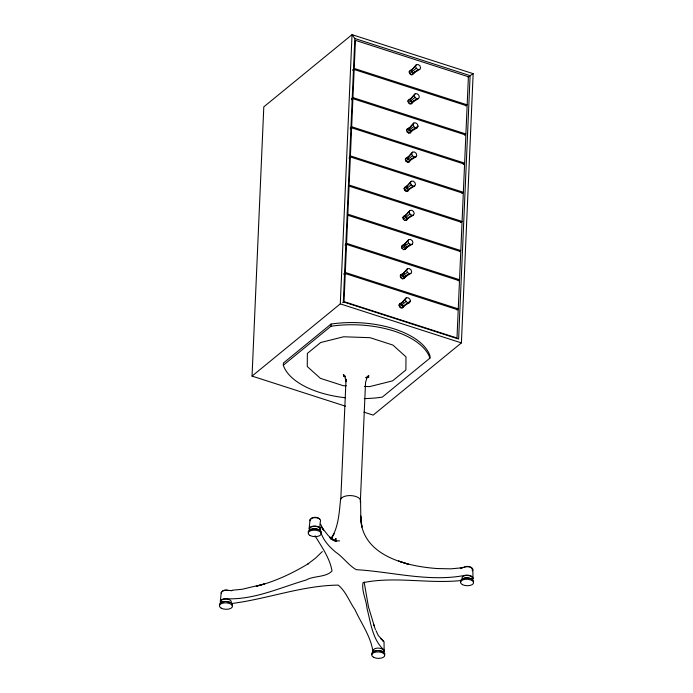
<?xml version="1.0" encoding="UTF-8"?>
<svg xmlns="http://www.w3.org/2000/svg" width="693" height="693" viewBox="0 0 693 693"><rect width="100%" height="100%" fill="white"/><g stroke="black" fill="none" stroke-linecap="round" stroke-linejoin="round"><path stroke-width="1.04" d="M345.443 406.185L252.044 376.091L263.799 106.861L352.044 34.65L473.154 73.666L461.399 342.896L373.155 415.107L363.912 412.136M345.469 397.756A74.342 36.833 2.5 0 1 283.316 365.228L283.411 363.037L331.046 324.064A74.342 36.833 2.5 0 1 430.032 355.951L429.937 358.142L382.302 397.115A74.342 36.833 2.5 0 1 364.267 398.596M283.316 365.228L330.951 326.256L331.046 324.064M252.044 376.091L340.289 303.88L352.044 34.65L354.833 38.513L470.114 75.658L473.154 73.666M344.031 301.637L345.261 273.536L458.22 309.927L456.99 338.019L344.031 301.637L342.671 302.746M343.945 273.596L345.305 272.488L346.535 244.395L459.485 280.786L458.264 308.879L456.904 309.988M345.218 244.447L346.578 243.338L347.799 215.246L460.758 251.637L459.537 279.729L458.177 280.838M350.346 156.947L349.125 185.04L462.084 221.431L463.305 193.338L350.346 156.947L348.995 158.056M351.62 127.798L350.398 155.899L463.348 192.29L464.579 164.189L351.62 127.798L350.26 128.915M350.311 127.858L351.672 126.75L352.893 98.657L465.852 135.048L464.622 163.141L463.27 164.25M351.585 98.709L352.936 97.6L354.166 69.508L467.125 105.899L465.895 133.992L464.544 135.1M352.858 69.569L354.21 68.451L355.44 40.359L468.399 76.75L467.169 104.842L465.809 105.951M340.809 498.96L346.041 379.106L346.015 381.704L344.906 376.671L343.39 374.575L345.426 376.403M460.81 250.58L462.032 222.488L349.073 186.096L347.851 214.189L460.81 250.58L459.45 251.689M354.833 38.513L343.33 301.897L458.619 339.033L470.114 75.658L468.078 77.321M220.357 601.013L221.249 592.411M309.156 528.352L310.048 519.759M335.343 541.025L335.88 538.634L335.204 541.181M335.334 541.06L335.88 538.634M409.147 71.907L409.849 70.582L412.162 69.3L416.398 64.7L418.2 64.527L419.941 65.835L420.599 67.853L419.785 69.395L414.518 72.574L412.759 74.627L411.209 74.766L409.71 73.64L409.147 71.907L411.599 70.374L416.398 64.7M412.162 69.3L411.599 70.374L412.049 71.777L413.262 72.696L414.518 72.574M407.874 101.057L408.575 99.731L410.888 98.441L415.124 93.841L416.926 93.676L418.667 94.984L419.326 97.003L418.511 98.545L413.253 101.724L411.486 103.768L409.935 103.915L408.446 102.789L407.874 101.057L410.325 99.523L415.124 93.841M410.888 98.441L410.325 99.523L410.776 100.927L411.988 101.836L413.253 101.724L413.816 100.65L412.733 101.845M411.486 103.768L412.188 102.443M406.609 130.206L407.302 128.872L409.615 127.59L413.851 122.99L415.661 122.826L417.394 124.134L418.052 126.152L417.238 127.694L411.98 130.873L410.213 132.917L408.662 133.065L407.172 131.939L406.609 130.206L409.052 128.664L413.851 122.99M410.213 132.917L410.914 131.592M405.336 159.347L406.029 158.021L408.342 156.739L412.586 152.139L414.388 151.975L416.121 153.283L416.779 155.293L415.965 156.843L410.706 160.014L408.939 162.067L407.389 162.214L405.899 161.088L405.336 159.347L407.779 157.813L412.586 152.139M408.342 156.739L407.779 157.813L408.238 159.225L409.45 160.135L410.706 160.014L411.27 158.94L408.939 162.067M404.062 188.496L404.755 187.171L407.068 185.889L411.313 181.289L413.115 181.124L414.847 182.424L415.505 184.442L414.691 185.984L409.433 189.163L407.675 191.216L406.124 191.355L404.625 190.228L404.062 188.496L406.505 186.963L411.313 181.289M407.068 185.889L406.505 186.963L406.964 188.366L408.177 189.284L409.433 189.163M407.675 191.216L409.45 188.687M402.789 217.645L403.482 216.32L405.795 215.029L410.039 210.438L411.841 210.265L413.582 211.573L414.232 213.591L413.426 215.133L408.16 218.312L406.401 220.365L404.851 220.504L403.352 219.378L402.789 217.645L405.232 216.112L410.039 210.438M405.795 215.029L405.232 216.112L405.691 217.515L406.904 218.425L408.16 218.312L408.723 217.238M406.401 220.365L408.186 217.836M401.516 246.795L402.209 245.461L404.521 244.179L408.766 239.579L410.568 239.414L412.309 240.722L412.959 242.741L412.153 244.282L406.886 247.462L405.128 249.506L403.577 249.653L402.079 248.527L401.516 246.795L403.958 245.261L408.766 239.579M405.128 249.506L407.449 246.379L406.886 247.462L405.63 247.574L403.577 249.653M400.242 275.944L400.944 274.61L403.248 273.328L407.493 268.728L409.294 268.563L411.036 269.872L411.685 271.89L410.88 273.432L405.613 276.611L403.854 278.655L402.304 278.803L400.805 277.676L400.242 275.944L402.685 274.402L407.493 268.728M403.854 278.655L406.176 275.528L405.613 276.611L404.357 276.724L402.304 278.803M398.969 305.085L399.67 303.759L401.983 302.477L406.219 297.877L408.021 297.713L409.762 299.021L410.412 301.031L409.606 302.572L404.34 305.752L402.581 307.805L401.03 307.943L399.532 306.826L398.969 305.085L401.412 303.551L406.219 297.877M402.581 307.805L404.365 305.275M331.28 538.582C338.487 526.949 339.198 512.837 340.54 499.592A10.118 5.016 2.5 0 1 352.572 495.746A10.118 5.016 2.5 0 1 360.317 502.243L365.549 382.389L367.108 377.442L368.815 375.467L366.069 377.711M330.925 539.232L333.983 533.731L331.029 538.868M413.461 73.293L415.09 71.5M411.46 130.994L412.543 129.79L411.98 130.873L410.715 130.986L408.662 133.065M411.209 74.766L417.983 69.56L419.785 69.395M409.935 103.915L416.71 98.709L418.511 98.545M407.389 162.214L414.163 157.008L415.965 156.843M406.124 191.355L412.889 186.157L414.691 185.984M404.851 220.504L411.616 215.298L413.426 215.133M401.03 307.943L407.805 302.746L409.606 302.572M322.314 551.541L315.532 558.151L307.969 563.894L308.68 563.487C292.342 573.414 274.87 581.644 256.263 586.269L264.631 583.913L242.204 589.258L232.32 590.237M415.592 66.242L416.242 68.26L409.71 73.64M414.319 95.391L414.968 97.401L408.446 102.789M413.045 124.532L413.704 126.55L407.172 131.939M411.772 153.681L412.43 155.7L405.899 161.088M410.499 182.831L411.157 184.849L404.625 190.228M409.225 211.98L409.884 213.99L403.352 219.378M407.952 241.129L408.61 243.139L402.079 248.527M406.678 270.27L407.337 272.288L400.805 277.676M405.405 299.419L406.063 301.438L399.532 306.826M352.806 70.617L354.166 69.508M351.533 99.766L352.893 98.657M345.175 245.504L346.535 244.395M343.901 274.653L345.261 273.536M461.997 193.399L463.348 192.29M460.724 222.548L462.084 221.431M416.476 127.191L418.052 126.152M417.238 127.694L415.436 127.858L410.715 130.986L409.502 130.076L409.052 128.664L409.615 127.59L410.871 127.477L407.302 128.872M412.153 244.282L410.351 244.447L405.63 247.574L404.417 246.665L403.958 245.261L404.521 244.179L405.786 244.066M410.88 273.432L409.078 273.596L404.357 276.724L403.144 275.814L402.685 274.402L403.248 273.328L404.513 273.215M408.844 302.079L410.412 301.031M366.268 377.919L368.936 376.853L365.904 377.616M464.423 567.169L460.438 568.26L464.423 567.169A5.275 2.616 2.5 0 1 471.11 567.506A5.275 2.616 2.5 0 1 472.167 570.824M231.462 603.542C267.186 599.073 302.096 585.49 338.21 585.109C345.902 591.32 349.376 601.654 354.963 609.623C361.001 622.894 370.287 635.732 372.687 650.086A5.804 2.876 2.5 0 0 373.822 652.252M460.351 567.939L450.909 568.849L437.075 568.537M402.209 245.461L403.768 245.322M400.944 274.61L402.494 274.471M403.239 302.356L401.983 302.477L401.412 303.551L401.871 304.955L403.083 305.873L404.34 305.752M399.67 303.759L401.221 303.612M460.065 580.639C427.945 583.852 394.663 576.152 362.993 582.683C361.408 591.068 366.415 599.965 367.021 608.445C370.66 622.314 372.306 638.755 383.047 649.072A5.804 2.876 2.5 0 1 383.437 652.278M346.379 385.802L343.208 385.689L320.374 378.335L307.259 366.519L307.371 353.413L320.677 342.524L343.615 336.772L370.045 337.69L392.87 345.053L405.994 356.86L405.881 369.975L392.576 380.864L369.629 386.616L364.345 386.425M335.074 540.713L339.683 540.93M227.183 590.367L231.869 590.609L227.183 590.367A5.275 2.616 2.5 0 0 221.379 593.442M333.983 540.696L335.984 540.861L332.909 539.934M437.404 568.555C405.665 566.328 360.577 555.405 360.577 515.809L361.902 526.931M332.822 539.925L336.737 541.129L329.799 537.612L333.905 540.375L328.317 535.663L321.621 527.191L323.605 530.223L320.616 524.133M354.21 68.451L467.169 104.842M352.936 97.6L465.895 133.992M351.672 126.75L464.622 163.141M346.578 243.338L459.537 279.729M345.305 272.488L458.264 308.879M340.289 303.88L461.399 342.896M345.486 376.611L343.477 375.961L345.123 376.793M416.242 68.26L417.983 69.56M414.968 97.401L416.71 98.709M413.704 126.55L415.436 127.858M412.43 155.7L414.163 157.008M411.157 184.849L412.889 186.157M409.884 213.99L411.616 215.298M408.61 243.139L410.351 244.447M407.337 272.288L409.078 273.596M406.063 301.438L407.805 302.746M384.173 651.238L384.035 642.541A5.275 2.616 2.5 0 0 383.012 640.566L378.257 635.49L376.013 630.639M380.544 638.513L383.012 640.566M315.046 535.776C321.673 546.924 329.764 557.891 332.025 570.971C325.996 577.581 313.617 575.614 306.185 580.006C280.232 587.551 254.435 599.852 226.88 598.769A5.804 2.876 2.5 0 0 221.093 599.973A5.804 2.876 2.5 0 0 221.483 603.179M374.263 626.013L368.477 606.86L364.12 581.973M373.536 624.15L375.415 629.582M360.577 515.809L361.911 526.966M472.843 569.88L472.981 578.586M360.577 501.602L360.836 517.966M472.245 579.617A5.804 2.876 2.5 0 0 471.075 575.978A5.804 2.876 2.5 0 0 463.73 575.597C428.144 582.085 391.831 571.768 356.202 569.672C348.44 565.15 343.191 557.198 335.724 552.148C326.36 544.412 317.663 533.783 320.504 520.807A5.275 2.616 2.5 0 0 314.951 517.654A5.275 2.616 2.5 0 0 310.178 520.781M309.884 529.417A5.197 2.573 2.5 0 1 314.917 526.351A5.197 2.573 2.5 0 1 319.906 529.773M310.282 530.517A5.804 2.876 2.5 0 1 313.418 526.1A5.804 2.876 2.5 0 1 320.642 529.504M311.14 529.435A5.197 2.573 2.5 0 1 318.477 529.695M308.446 532.674A6.54 3.24 2.5 0 1 314.787 528.82A6.54 3.24 2.5 0 1 321.067 533.116M311.088 519.022A4.271 2.114 2.5 0 1 315.055 517.325A4.271 2.114 2.5 0 1 319.438 519.04M221.076 602.078A5.197 2.573 2.5 0 1 226.117 599.012A5.197 2.573 2.5 0 1 231.107 602.434M220.98 603.205A5.197 2.573 2.5 0 1 229.678 602.356M219.646 605.335A6.54 3.24 2.5 0 1 225.987 601.481A6.54 3.24 2.5 0 1 232.259 605.777M222.288 591.683A4.271 2.114 2.5 0 1 227.087 590.029M462.214 578.499A5.197 2.573 2.5 0 1 467.255 575.433A5.197 2.573 2.5 0 1 472.245 578.846M460.784 581.756A6.54 3.24 2.5 0 1 467.125 577.893A6.54 3.24 2.5 0 1 473.397 582.198M462.118 579.625A5.197 2.573 2.5 0 1 470.816 578.768M465.064 566.753A4.271 2.114 2.5 0 1 469.793 566.77A4.271 2.114 2.5 0 1 471.872 568.944M373.414 651.16A5.197 2.573 2.5 0 1 378.456 648.094A5.197 2.573 2.5 0 1 383.437 651.507M373.319 652.286A5.197 2.573 2.5 0 1 378.352 650.554A5.197 2.573 2.5 0 1 383.342 652.633M371.976 654.417A6.54 3.24 2.5 0 1 378.326 650.554A6.54 3.24 2.5 0 1 384.598 654.859M382.241 640.011A4.271 2.114 2.5 0 1 383.073 641.605M330.951 326.256A74.342 36.833 2.5 0 1 429.937 358.142M408.558 564.336L398.588 561.053L408.567 564.336M310.066 535.533A6.54 3.24 2.5 0 0 321.006 534.468A6.54 3.24 2.5 0 0 313.037 530.214A6.54 3.24 2.5 0 0 310.066 535.533M221.266 608.194A6.54 3.24 2.5 0 0 232.207 607.129A6.54 3.24 2.5 0 0 224.237 602.875A6.54 3.24 2.5 0 0 221.266 608.194M462.404 584.615A6.54 3.24 2.5 0 0 473.345 583.541A6.54 3.24 2.5 0 0 465.375 579.296A6.54 3.24 2.5 0 0 462.404 584.615M373.596 657.276A6.54 3.24 2.5 0 0 384.537 656.202A6.54 3.24 2.5 0 0 376.576 651.957A6.54 3.24 2.5 0 0 373.596 657.276"/></g></svg>
